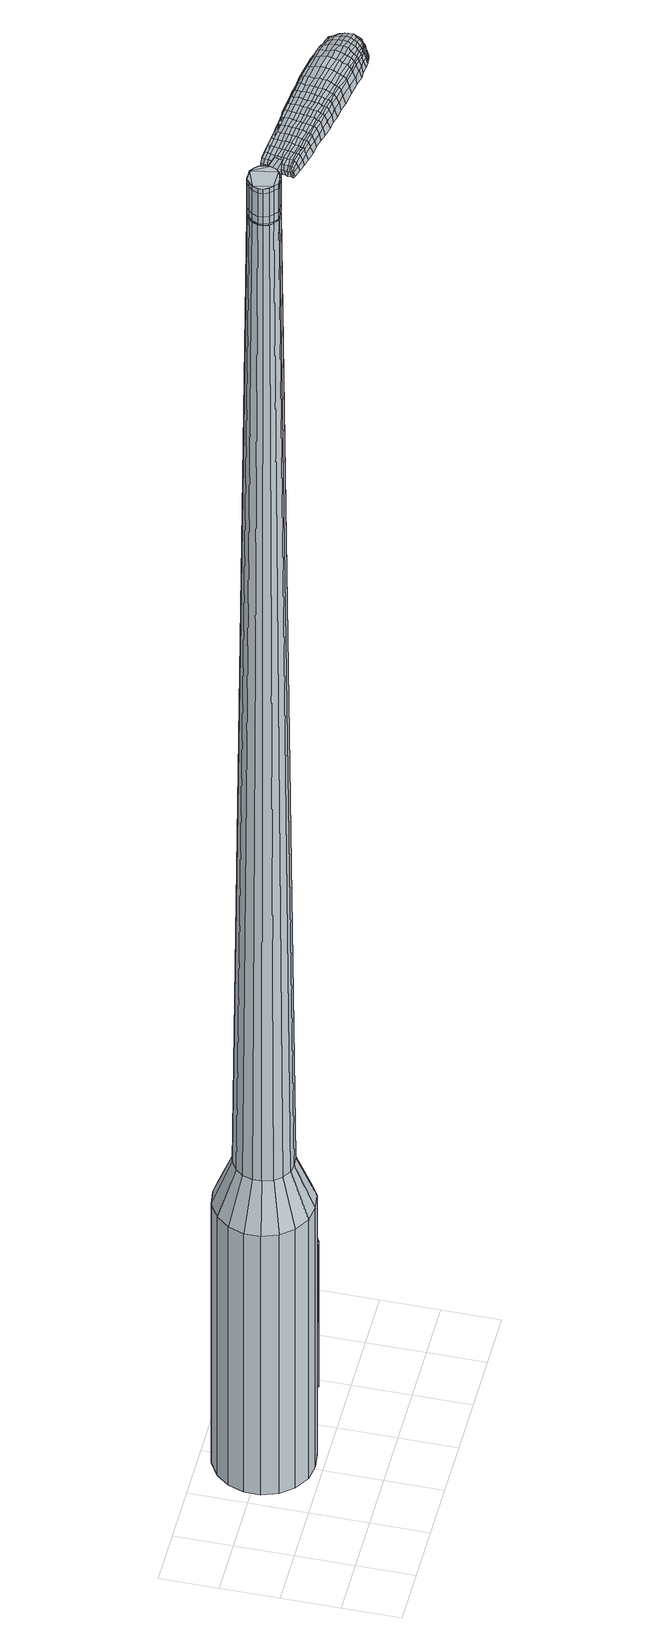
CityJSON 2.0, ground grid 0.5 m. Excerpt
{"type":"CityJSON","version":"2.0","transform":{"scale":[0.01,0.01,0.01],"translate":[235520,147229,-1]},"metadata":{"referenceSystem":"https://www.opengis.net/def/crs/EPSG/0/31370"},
"CityObjects":{
"object1":{"type":"GenericCityObject","attributes":{"cluster":376,"mean_distance_to_centroid":0.276,"new_centroid_x":235521.02,"new_centroid_y":147229.98,"mean_distance_to_camera":6.52,"H1":12.62,"H2":18.95,"Z_final":113.49,"cluster2":-1,"proj_x":235520.21,"proj_y":147234.54,"id_line":52555,"bearing_l":79.99,"distance":4.63,"orientation":"right","G_obj":349.99},"geometry":[{"type":"MultiSurface","lod":"2","boundaries":[[[0,1,2,3]],[[1,4,5,2]],[[4,6,7,5]],[[6,8,9,7]],[[8,10,11,9]],[[10,12,13,11]],[[12,14,15,13]],[[14,16,17,15]],[[16,18,19,17]],[[18,20,21,19]],[[20,22,23,21]],[[22,24,25,23]],[[24,26,27,25]],[[26,28,29,27]],[[28,30,31,29]],[[30,32,33,31]],[[32,34,35,33]],[[34,0,3,35]],[[36,37,38,39]],[[38,40,41,42]],[[41,43,42]],[[42,44,45,46]],[[45,47,46]],[[46,48,49,50]],[[49,51,50]],[[42,46,50,38]],[[50,52,39,38]],[[53,36,39]],[[2,5,7,35]],[[7,9,11,15]],[[11,13,15]],[[15,17,19,23]],[[19,21,23]],[[23,25,27,31]],[[27,29,31]],[[15,23,31,7]],[[31,33,35,7]],[[3,2,35]],[[1,0,54,55]],[[0,34,56,54]],[[34,32,57,56]],[[32,30,58,57]],[[30,28,59,58]],[[28,26,60,59]],[[26,24,61,60]],[[24,22,62,61]],[[22,20,63,62]],[[20,18,64,63]],[[18,16,65,64]],[[16,14,66,65]],[[14,12,67,66]],[[12,10,68,67]],[[10,8,69,68]],[[8,6,70,69]],[[6,4,71,70]],[[4,1,55,71]],[[55,54,72,73]],[[54,56,74,72]],[[56,57,75,74]],[[57,58,76,75]],[[58,59,77,76]],[[59,60,78,77]],[[60,61,79,78]],[[61,62,80,79]],[[62,63,81,80]],[[63,64,82,81]],[[64,65,83,82]],[[65,66,84,83]],[[66,67,85,84]],[[67,68,86,85]],[[68,69,87,86]],[[69,70,88,87]],[[70,71,89,88]],[[71,55,73,89]],[[90,91,92,93]],[[94,95,91,90]],[[96,97,95,94]],[[76,98,97,96]],[[99,100,98,76]],[[78,101,100,99]],[[102,103,101,78]],[[80,104,103,102]],[[105,106,104,80]],[[107,108,106,105]],[[109,110,108,107]],[[111,112,110,109]],[[85,113,112,111]],[[114,115,113,85]],[[87,116,115,114]],[[117,118,116,87]],[[89,119,118,117]],[[93,92,119,89]],[[120,121,122,123]],[[124,120,123,125]],[[126,124,125,127]],[[128,126,127,129]],[[130,128,129,131]],[[132,130,131,133]],[[134,132,133,135]],[[136,134,135,137]],[[138,136,137,139]],[[140,138,139,141]],[[142,140,141,143]],[[144,142,143,145]],[[146,144,145,147]],[[148,146,147,149]],[[150,148,149,151]],[[152,150,151,153]],[[73,72,90,93]],[[72,74,94,90]],[[74,75,96,94]],[[75,76,96]],[[77,99,76]],[[77,78,99]],[[79,102,78]],[[79,80,102]],[[81,105,80]],[[81,82,107,105]],[[82,83,109,107]],[[83,84,111,109]],[[84,85,111]],[[86,114,85]],[[86,87,114]],[[88,117,87]],[[88,89,117]],[[73,93,89]],[[154,155,92,91]],[[155,119,92]],[[156,118,119]],[[156,116,118]],[[157,115,116]],[[157,113,115]],[[158,112,113]],[[158,159,110,112]],[[159,160,108,110]],[[160,161,106,108]],[[161,104,106]],[[162,103,104]],[[162,101,103]],[[163,100,101]],[[163,98,100]],[[164,97,98]],[[164,165,95,97]],[[165,154,91,95]],[[39,52,152,166]],[[155,154,167,153]],[[53,39,166,121]],[[154,165,122,167]],[[36,53,121,120]],[[165,164,123,122]],[[37,36,120,124]],[[164,98,125,123]],[[38,37,124,126]],[[98,163,127,125]],[[40,38,126,128]],[[163,101,129,127]],[[41,40,128,130]],[[101,162,131,129]],[[43,41,130,132]],[[162,104,133,131]],[[42,43,132,134]],[[104,161,135,133]],[[44,42,134,136]],[[161,160,137,135]],[[45,44,136,138]],[[160,159,139,137]],[[47,45,138,140]],[[159,158,141,139]],[[46,47,140,142]],[[158,113,143,141]],[[48,46,142,144]],[[113,157,145,143]],[[49,48,144,146]],[[157,116,147,145]],[[51,49,146,148]],[[116,156,149,147]],[[50,51,148,150]],[[156,119,151,149]],[[52,50,150,152]],[[119,155,153,151]],[[152,153,168,169]],[[153,167,170,168]],[[167,122,171,170]],[[122,121,172,171]],[[121,166,173,172]],[[166,152,169,173]],[[174,175,176,177]],[[178,174,177,179]],[[174,178,180,181]],[[175,174,181,182]],[[183,184,185,186]],[[187,183,186,188]],[[183,187,189,190]],[[184,183,190,191]],[[192,193,194,195]],[[196,192,195,197]],[[192,196,198,199]],[[193,192,199,200]],[[201,202,203,204]],[[205,201,204,206]],[[201,205,207,208]],[[202,201,208,209]],[[210,211,212,213]],[[214,210,213,215]],[[210,214,216,217]],[[211,210,217,218]],[[219,220,221,222]],[[223,219,222,224]],[[219,223,225,226]],[[220,219,226,227]],[[228,229,230,231]],[[220,228,231,221]],[[228,220,227,232]],[[229,228,232,233]],[[234,235,236,237]],[[229,234,237,230]],[[234,229,233,238]],[[235,234,238,239]],[[240,178,179,241]],[[235,240,241,236]],[[240,235,239,242]],[[178,240,242,180]],[[243,244,245,246]],[[247,243,246,248]],[[243,247,249,250]],[[244,243,250,251]],[[252,253,254,255]],[[244,252,255,245]],[[252,244,251,256]],[[253,252,256,257]],[[258,259,260,261]],[[253,258,261,254]],[[258,253,257,262]],[[259,258,262,263]],[[264,265,266,267]],[[259,264,267,260]],[[264,259,263,268]],[[265,264,268,269]],[[270,175,182,271]],[[265,270,271,266]],[[270,265,269,272]],[[175,270,272,176]],[[273,274,275,276]],[[277,273,276,278]],[[273,277,279,280]],[[274,273,280,281]],[[282,283,284,285]],[[274,282,285,275]],[[282,274,281,286]],[[283,282,286,287]],[[288,289,290,291]],[[283,288,291,284]],[[288,283,287,292]],[[289,288,292,293]],[[294,187,188,295]],[[289,294,295,290]],[[294,289,293,296]],[[187,294,296,189]],[[297,298,299,300]],[[301,297,300,302]],[[297,301,303,304]],[[298,297,304,305]],[[306,307,308,309]],[[298,306,309,299]],[[306,298,305,310]],[[307,306,310,311]],[[312,313,314,315]],[[307,312,315,308]],[[312,307,311,316]],[[313,312,316,317]],[[318,319,320,321]],[[313,318,321,314]],[[318,313,317,322]],[[319,318,322,323]],[[324,184,191,325]],[[319,324,325,320]],[[324,319,323,326]],[[184,324,326,185]],[[327,213,212,328]],[[329,327,328,330]],[[327,329,331,332]],[[213,327,332,215]],[[333,329,330,334]],[[335,333,334,336]],[[333,335,337,338]],[[329,333,338,331]],[[339,335,336,340]],[[341,339,340,342]],[[339,341,343,344]],[[335,339,344,337]],[[345,341,342,346]],[[347,345,346,348]],[[345,347,349,350]],[[341,345,350,343]],[[351,347,348,352]],[[202,351,352,203]],[[351,202,209,353]],[[347,351,353,349]],[[354,355,200,199]],[[356,354,199,198]],[[354,356,357,358]],[[355,354,358,359]],[[360,361,359,358]],[[362,360,358,357]],[[360,362,363,364]],[[361,360,364,365]],[[366,367,365,364]],[[368,366,364,363]],[[366,368,369,370]],[[367,366,370,371]],[[372,373,371,370]],[[374,372,370,369]],[[372,374,207,205]],[[373,372,205,206]],[[375,376,377,378]],[[277,375,378,279]],[[375,277,278,379]],[[376,375,379,380]],[[381,196,197,382]],[[376,381,382,377]],[[381,376,380,383]],[[196,381,383,198]],[[384,385,386,387]],[[223,384,387,225]],[[384,223,224,388]],[[385,384,388,389]],[[390,391,392,393]],[[385,390,393,386]],[[390,385,389,394]],[[391,390,394,395]],[[396,193,200,397]],[[391,396,397,392]],[[396,391,395,398]],[[193,396,398,194]],[[399,400,401,402]],[[181,399,402,182]],[[399,181,180,403]],[[400,399,403,404]],[[405,406,407,408]],[[400,405,408,401]],[[405,400,404,409]],[[406,405,409,410]],[[411,204,203,412]],[[406,411,412,407]],[[411,406,410,413]],[[204,411,413,206]],[[414,415,416,417]],[[186,414,417,188]],[[414,186,185,418]],[[415,414,418,419]],[[420,208,207,421]],[[415,420,421,416]],[[420,415,419,422]],[[208,420,422,209]],[[423,424,425,426]],[[301,423,426,303]],[[423,301,302,427]],[[424,423,427,428]],[[429,214,215,430]],[[424,429,430,425]],[[429,424,428,431]],[[214,429,431,216]],[[432,433,434,435]],[[247,432,435,249]],[[432,247,248,436]],[[433,432,436,437]],[[438,439,440,441]],[[433,438,441,434]],[[438,433,437,442]],[[439,438,442,443]],[[444,211,218,445]],[[439,444,445,440]],[[444,439,443,446]],[[211,444,446,212]],[[447,448,437,436]],[[246,447,436,248]],[[447,246,245,449]],[[448,447,449,450]],[[451,452,443,442]],[[448,451,442,437]],[[451,448,450,453]],[[452,451,453,454]],[[455,328,212,446]],[[452,455,446,443]],[[455,452,454,456]],[[328,455,456,330]],[[457,458,459,460]],[[304,457,460,305]],[[457,304,303,426]],[[458,457,426,425]],[[461,332,331,462]],[[458,461,462,459]],[[461,458,425,430]],[[332,461,430,215]],[[463,464,450,449]],[[255,463,449,245]],[[463,255,254,465]],[[464,463,465,466]],[[467,468,454,453]],[[464,467,453,450]],[[467,464,466,469]],[[468,467,469,470]],[[471,334,330,456]],[[468,471,456,454]],[[471,468,470,472]],[[334,471,472,336]],[[473,474,475,476]],[[310,473,476,311]],[[473,310,305,460]],[[474,473,460,459]],[[477,338,337,478]],[[474,477,478,475]],[[477,474,459,462]],[[338,477,462,331]],[[479,480,466,465]],[[261,479,465,254]],[[479,261,260,481]],[[480,479,481,482]],[[483,484,470,469]],[[480,483,469,466]],[[483,480,482,485]],[[484,483,485,486]],[[487,340,336,472]],[[484,487,472,470]],[[487,484,486,488]],[[340,487,488,342]],[[489,490,491,492]],[[316,489,492,317]],[[489,316,311,476]],[[490,489,476,475]],[[493,344,343,494]],[[490,493,494,491]],[[493,490,475,478]],[[344,493,478,337]],[[495,496,482,481]],[[267,495,481,260]],[[495,267,266,497]],[[496,495,497,498]],[[499,500,486,485]],[[496,499,485,482]],[[499,496,498,501]],[[500,499,501,502]],[[503,346,342,488]],[[500,503,488,486]],[[503,500,502,504]],[[346,503,504,348]],[[505,506,507,508]],[[322,505,508,323]],[[505,322,317,492]],[[506,505,492,491]],[[509,350,349,510]],[[506,509,510,507]],[[509,506,491,494]],[[350,509,494,343]],[[511,512,498,497]],[[271,511,497,266]],[[511,271,182,402]],[[512,511,402,401]],[[513,514,502,501]],[[512,513,501,498]],[[513,512,401,408]],[[514,513,408,407]],[[515,352,348,504]],[[514,515,504,502]],[[515,514,407,412]],[[352,515,412,203]],[[516,517,419,418]],[[326,516,418,185]],[[516,326,323,508]],[[517,516,508,507]],[[518,353,209,422]],[[517,518,422,419]],[[518,517,507,510]],[[353,518,510,349]],[[519,520,380,379]],[[276,519,379,278]],[[519,276,275,521]],[[520,519,521,522]],[[523,356,198,383]],[[520,523,383,380]],[[523,520,522,524]],[[356,523,524,357]],[[525,526,527,528]],[[226,525,528,227]],[[525,226,225,387]],[[526,525,387,386]],[[529,530,531,532]],[[526,529,532,527]],[[529,526,386,393]],[[530,529,393,392]],[[533,355,359,534]],[[530,533,534,531]],[[533,530,392,397]],[[355,533,397,200]],[[535,536,522,521]],[[285,535,521,275]],[[535,285,284,537]],[[536,535,537,538]],[[539,362,357,524]],[[536,539,524,522]],[[539,536,538,540]],[[362,539,540,363]],[[541,542,543,544]],[[232,541,544,233]],[[541,232,227,528]],[[542,541,528,527]],[[545,546,547,548]],[[542,545,548,543]],[[545,542,527,532]],[[546,545,532,531]],[[549,361,365,550]],[[546,549,550,547]],[[549,546,531,534]],[[361,549,534,359]],[[551,552,538,537]],[[291,551,537,284]],[[551,291,290,553]],[[552,551,553,554]],[[555,368,363,540]],[[552,555,540,538]],[[555,552,554,556]],[[368,555,556,369]],[[557,558,559,560]],[[238,557,560,239]],[[557,238,233,544]],[[558,557,544,543]],[[561,562,563,564]],[[558,561,564,559]],[[561,558,543,548]],[[562,561,548,547]],[[565,367,371,566]],[[562,565,566,563]],[[565,562,547,550]],[[367,565,550,365]],[[567,568,554,553]],[[295,567,553,290]],[[567,295,188,417]],[[568,567,417,416]],[[569,374,369,556]],[[568,569,556,554]],[[569,568,416,421]],[[374,569,421,207]],[[570,571,404,403]],[[242,570,403,180]],[[570,242,239,560]],[[571,570,560,559]],[[572,573,410,409]],[[571,572,409,404]],[[572,571,559,564]],[[573,572,564,563]],[[574,373,206,413]],[[573,574,413,410]],[[574,573,563,566]],[[373,574,566,371]],[[575,576,577,578]],[[578,577,579,580]],[[581,579,577,582]],[[582,577,576,583]],[[584,585,586,587]],[[587,586,588,589]],[[590,588,586,591]],[[591,586,585,592]],[[593,594,595,596]],[[596,595,597,598]],[[599,597,595,600]],[[600,595,594,601]],[[602,603,604,605]],[[605,604,606,607]],[[608,606,604,609]],[[609,604,603,610]],[[611,612,613,614]],[[614,613,615,616]],[[617,615,613,618]],[[618,613,612,619]],[[620,621,622,623]],[[623,622,624,625]],[[626,624,622,627]],[[627,622,621,628]],[[629,630,631,632]],[[632,631,621,620]],[[628,621,631,633]],[[633,631,630,634]],[[635,636,637,638]],[[638,637,630,629]],[[634,630,637,639]],[[639,637,636,640]],[[580,579,641,642]],[[642,641,636,635]],[[640,636,641,643]],[[643,641,579,581]],[[644,645,646,647]],[[647,646,648,649]],[[650,648,646,651]],[[651,646,645,652]],[[653,654,655,656]],[[656,655,645,644]],[[652,645,655,657]],[[657,655,654,658]],[[659,660,661,662]],[[662,661,654,653]],[[658,654,661,663]],[[663,661,660,664]],[[665,666,667,668]],[[668,667,660,659]],[[664,660,667,669]],[[669,667,666,670]],[[583,576,671,672]],[[672,671,666,665]],[[670,666,671,673]],[[673,671,576,575]],[[674,675,676,677]],[[677,676,678,679]],[[680,678,676,681]],[[681,676,675,682]],[[683,684,685,686]],[[686,685,675,674]],[[682,675,685,687]],[[687,685,684,688]],[[689,690,691,692]],[[692,691,684,683]],[[688,684,691,693]],[[693,691,690,694]],[[589,588,695,696]],[[696,695,690,689]],[[694,690,695,697]],[[697,695,588,590]],[[698,699,700,701]],[[701,700,702,703]],[[704,702,700,705]],[[705,700,699,706]],[[707,708,709,710]],[[710,709,699,698]],[[706,699,709,711]],[[711,709,708,712]],[[713,714,715,716]],[[716,715,708,707]],[[712,708,715,717]],[[717,715,714,718]],[[719,720,721,722]],[[722,721,714,713]],[[718,714,721,723]],[[723,721,720,724]],[[592,585,725,726]],[[726,725,720,719]],[[724,720,725,727]],[[727,725,585,584]],[[611,614,728,729]],[[729,728,730,731]],[[732,730,728,172]],[[172,728,614,616]],[[731,730,733,734]],[[734,733,735,736]],[[737,735,733,738]],[[738,733,730,732]],[[736,735,739,740]],[[740,739,741,742]],[[743,741,739,744]],[[744,739,735,737]],[[742,741,745,746]],[[746,745,747,748]],[[749,747,745,750]],[[750,745,741,743]],[[748,747,751,752]],[[752,751,603,602]],[[610,603,751,753]],[[753,751,747,749]],[[601,754,755,600]],[[600,755,756,599]],[[757,756,755,758]],[[758,755,754,759]],[[759,760,761,758]],[[758,761,762,757]],[[763,762,761,764]],[[764,761,760,765]],[[765,766,767,764]],[[764,767,768,763]],[[769,768,767,770]],[[770,767,766,771]],[[771,772,773,770]],[[770,773,774,769]],[[608,774,773,606]],[[606,773,772,607]],[[775,776,777,778]],[[778,777,678,680]],[[679,678,777,779]],[[779,777,776,780]],[[598,597,781,782]],[[782,781,776,775]],[[780,776,781,783]],[[783,781,597,599]],[[784,785,786,787]],[[787,786,624,626]],[[625,624,786,788]],[[788,786,785,789]],[[790,791,792,793]],[[793,792,785,784]],[[789,785,792,794]],[[794,792,791,795]],[[601,594,796,797]],[[797,796,791,790]],[[795,791,796,798]],[[798,796,594,593]],[[799,800,801,802]],[[802,801,582,583]],[[581,582,801,803]],[[803,801,800,804]],[[805,806,807,808]],[[808,807,800,799]],[[804,800,807,809]],[[809,807,806,810]],[[602,605,811,812]],[[812,811,806,805]],[[810,806,811,813]],[[813,811,605,607]],[[814,815,816,817]],[[817,816,587,589]],[[584,587,816,818]],[[818,816,815,819]],[[608,609,820,821]],[[821,820,815,814]],[[819,815,820,822]],[[822,820,609,610]],[[823,824,825,826]],[[826,825,702,704]],[[703,702,825,827]],[[827,825,824,828]],[[616,615,829,830]],[[830,829,824,823]],[[828,824,829,831]],[[831,829,615,617]],[[832,833,834,835]],[[835,834,648,650]],[[649,648,834,836]],[[836,834,833,837]],[[838,839,840,841]],[[841,840,833,832]],[[837,833,840,842]],[[842,840,839,843]],[[619,612,844,845]],[[845,844,839,838]],[[843,839,844,846]],[[846,844,612,611]],[[837,847,848,836]],[[836,848,647,649]],[[644,647,848,849]],[[849,848,847,850]],[[843,851,852,842]],[[842,852,847,837]],[[850,847,852,853]],[[853,852,851,854]],[[611,729,855,846]],[[846,855,851,843]],[[854,851,855,856]],[[856,855,729,731]],[[857,858,859,860]],[[860,859,705,706]],[[704,705,859,826]],[[826,859,858,823]],[[732,172,861,862]],[[862,861,858,857]],[[823,858,861,830]],[[830,861,172,616]],[[850,863,864,849]],[[849,864,656,644]],[[653,656,864,865]],[[865,864,863,866]],[[854,867,868,853]],[[853,868,863,850]],[[866,863,868,869]],[[869,868,867,870]],[[731,734,871,856]],[[856,871,867,854]],[[870,867,871,872]],[[872,871,734,736]],[[873,874,875,876]],[[876,875,711,712]],[[706,711,875,860]],[[860,875,874,857]],[[737,738,877,878]],[[878,877,874,873]],[[857,874,877,862]],[[862,877,738,732]],[[866,879,880,865]],[[865,880,662,653]],[[659,662,880,881]],[[881,880,879,882]],[[870,883,884,869]],[[869,884,879,866]],[[882,879,884,885]],[[885,884,883,886]],[[736,740,887,872]],[[872,887,883,870]],[[886,883,887,888]],[[888,887,740,742]],[[889,890,891,892]],[[892,891,717,718]],[[712,717,891,876]],[[876,891,890,873]],[[743,744,893,894]],[[894,893,890,889]],[[873,890,893,878]],[[878,893,744,737]],[[882,895,896,881]],[[881,896,668,659]],[[665,668,896,897]],[[897,896,895,898]],[[886,899,900,885]],[[885,900,895,882]],[[898,895,900,901]],[[901,900,899,902]],[[742,746,903,888]],[[888,903,899,886]],[[902,899,903,904]],[[904,903,746,748]],[[905,906,907,908]],[[908,907,723,724]],[[718,723,907,892]],[[892,907,906,889]],[[749,750,909,910]],[[910,909,906,905]],[[889,906,909,894]],[[894,909,750,743]],[[898,911,912,897]],[[897,912,672,665]],[[583,672,912,802]],[[802,912,911,799]],[[902,913,914,901]],[[901,914,911,898]],[[799,911,914,808]],[[808,914,913,805]],[[748,752,915,904]],[[904,915,913,902]],[[805,913,915,812]],[[812,915,752,602]],[[819,916,917,818]],[[818,917,727,584]],[[724,727,917,908]],[[908,917,916,905]],[[610,753,918,822]],[[822,918,916,819]],[[905,916,918,910]],[[910,918,753,749]],[[780,919,920,779]],[[779,920,677,679]],[[674,677,920,921]],[[921,920,919,922]],[[599,756,923,783]],[[783,923,919,780]],[[922,919,923,924]],[[924,923,756,757]],[[925,926,927,928]],[[928,927,627,628]],[[626,627,927,787]],[[787,927,926,784]],[[929,930,931,932]],[[932,931,926,925]],[[784,926,931,793]],[[793,931,930,790]],[[759,754,933,934]],[[934,933,930,929]],[[790,930,933,797]],[[797,933,754,601]],[[922,935,936,921]],[[921,936,686,674]],[[683,686,936,937]],[[937,936,935,938]],[[757,762,939,924]],[[924,939,935,922]],[[938,935,939,940]],[[940,939,762,763]],[[941,942,943,944]],[[944,943,633,634]],[[628,633,943,928]],[[928,943,942,925]],[[945,946,947,948]],[[948,947,942,941]],[[925,942,947,932]],[[932,947,946,929]],[[765,760,949,950]],[[950,949,946,945]],[[929,946,949,934]],[[934,949,760,759]],[[938,951,952,937]],[[937,952,692,683]],[[689,692,952,953]],[[953,952,951,954]],[[763,768,955,940]],[[940,955,951,938]],[[954,951,955,956]],[[956,955,768,769]],[[957,958,959,960]],[[960,959,639,640]],[[634,639,959,944]],[[944,959,958,941]],[[961,962,963,964]],[[964,963,958,957]],[[941,958,963,948]],[[948,963,962,945]],[[771,766,965,966]],[[966,965,962,961]],[[945,962,965,950]],[[950,965,766,765]],[[954,967,968,953]],[[953,968,696,689]],[[589,696,968,817]],[[817,968,967,814]],[[769,774,969,956]],[[956,969,967,954]],[[814,967,969,821]],[[821,969,774,608]],[[804,970,971,803]],[[803,971,643,581]],[[640,643,971,960]],[[960,971,970,957]],[[810,972,973,809]],[[809,973,970,804]],[[957,970,973,964]],[[964,973,972,961]],[[607,772,974,813]],[[813,974,972,810]],[[961,972,974,966]],[[966,974,772,771]],[[575,578,177,176]],[[578,580,179,177]],[[590,591,190,189]],[[591,592,191,190]],[[593,596,195,194]],[[596,598,197,195]],[[617,618,217,216]],[[618,619,218,217]],[[620,623,222,221]],[[623,625,224,222]],[[629,632,231,230]],[[632,620,221,231]],[[635,638,237,236]],[[638,629,230,237]],[[580,642,241,179]],[[642,635,236,241]],[[650,651,250,249]],[[651,652,251,250]],[[652,657,256,251]],[[657,658,257,256]],[[658,663,262,257]],[[663,664,263,262]],[[664,669,268,263]],[[669,670,269,268]],[[670,673,272,269]],[[673,575,176,272]],[[680,681,280,279]],[[681,682,281,280]],[[682,687,286,281]],[[687,688,287,286]],[[688,693,292,287]],[[693,694,293,292]],[[694,697,296,293]],[[697,590,189,296]],[[698,701,300,299]],[[701,703,302,300]],[[707,710,309,308]],[[710,698,299,309]],[[713,716,315,314]],[[716,707,308,315]],[[719,722,321,320]],[[722,713,314,321]],[[592,726,325,191]],[[726,719,320,325]],[[775,778,378,377]],[[778,680,279,378]],[[598,782,382,197]],[[782,775,377,382]],[[625,788,388,224]],[[788,789,389,388]],[[789,794,394,389]],[[794,795,395,394]],[[795,798,398,395]],[[798,593,194,398]],[[703,827,427,302]],[[827,828,428,427]],[[828,831,431,428]],[[831,617,216,431]],[[832,835,435,434]],[[835,650,249,435]],[[838,841,441,440]],[[841,832,434,441]],[[619,845,445,218]],[[845,838,440,445]],[[975,976,977,978]],[[979,980,978,977]],[[981,982,983,984]],[[985,986,987,988]],[[976,989,990,977]],[[991,979,977,990]],[[992,981,984,993]],[[994,995,986,985]],[[989,996,997,990]],[[997,998,991,990]],[[999,992,993,1000]],[[1001,995,994,1002]],[[996,1003,1004,997]],[[1004,1005,998,997]],[[1006,999,1000,1007]],[[1008,1001,1002,1009]],[[1010,1011,1012,1013]],[[1014,1015,1011,1010]],[[1014,1016,1017,1015]],[[1016,1018,1019,1017]],[[1020,1021,1022,1023]],[[1024,1025,1021,1020]],[[1026,1027,1025,1024]],[[1028,1029,1027,1026]],[[1023,1012,1011,1020]],[[1020,1011,1015,1024]],[[1015,1017,1026,1024]],[[1017,1019,1028,1026]],[[984,983,980,979]],[[993,984,979,991]],[[998,1000,993,991]],[[1005,1007,1000,998]],[[985,988,982,981]],[[994,985,981,992]],[[1002,994,992,999]],[[1009,1002,999,1006]],[[986,1010,1013,987]],[[995,1014,1010,986]],[[1016,1014,995,1001]],[[1018,1016,1001,1008]],[[1030,1031,1032,1033]],[[1032,1034,1035,1036]],[[1032,1036,1037,1038]],[[1032,1038,1033]],[[1039,1030,1033,1040]],[[1041,1040,1033,1042]],[[1043,1042,1033]],[[1044,1032,1031,1045]],[[1046,1044,1045,1047]],[[1048,1046,1047,1049]],[[1050,1048,1049,1051]],[[1052,1050,1051,1053]],[[1053,1054,1055,1056]],[[1053,1056,1057,1058]],[[1053,1058,1059,1060]],[[1059,1061,1062,1063]],[[1059,1063,1064,1065]],[[1059,1065,1060]],[[1053,1060,1052]],[[1066,1067,1031,1030]],[[1068,1069,1034,1032]],[[1070,1071,1043,1033]],[[1067,1072,1045,1031]],[[1073,1068,1032,1044]],[[1072,1074,1047,1045]],[[1075,1073,1044,1046]],[[1074,1076,1049,1047]],[[1077,1075,1046,1048]],[[1076,1078,1051,1049]],[[1079,1077,1048,1050]],[[1078,1080,1053,1051]],[[1081,1079,1050,1052]],[[1080,1082,1054,1053]],[[1083,1084,1061,1059]],[[1085,1081,1052,1060]],[[1055,1054,1082,1086]],[[1056,1055,1086,1087]],[[1057,1056,1087,1088]],[[1058,1057,1088,1089]],[[1059,1058,1089,1083]],[[1090,1066,1030,1039]],[[1091,1090,1039,1040]],[[1092,1091,1040,1041]],[[1093,1092,1041,1042]],[[1071,1093,1042,1043]],[[1035,1034,1069,1094]],[[1062,1061,1084,1095]],[[1036,1035,1094,1096]],[[1037,1036,1096,1097]],[[1038,1037,1097,1098]],[[1033,1038,1098,1070]],[[1063,1062,1095,1099]],[[1064,1063,1099,1100]],[[1065,1064,1100,1101]],[[1060,1065,1101,1085]]]}]}
},
"vertices":[
[145,92,384],[140,78,384],[140,78,96],[145,92,96],[131,67,384],[131,67,96],[118,59,384],[118,59,96],[103,57,384],[103,57,96],[89,59,384],[89,59,96],[76,67,384],[76,67,96],[67,78,384],[67,78,96],[62,92,384],[62,92,96],[62,106,384],[62,106,96],[67,120,384],[67,120,96],[76,131,384],[76,131,96],[89,139,384],[89,139,96],[103,141,384],[103,141,96],[118,139,384],[118,139,96],[131,131,384],[131,131,96],[140,120,384],[140,120,96],[145,106,384],[145,106,96],[115,106,1524],[112,109,1524],[108,112,1524],[117,97,1524],[103,112,1524],[99,112,1524],[92,106,1524],[95,109,1524],[90,101,1524],[90,97,1524],[95,89,1524],[92,92,1524],[99,86,1524],[103,86,1524],[112,89,1524],[108,86,1524],[115,92,1524],[117,101,1524],[128,95,429],[125,86,429],[128,103,429],[125,112,429],[120,118,429],[112,123,429],[103,124,429],[95,123,429],[87,118,429],[82,112,429],[79,103,429],[79,95,429],[82,86,429],[87,80,429],[95,75,429],[103,74,429],[112,75,429],[120,80,429],[117,97,1483],[115,92,1483],[117,101,1483],[115,106,1483],[112,109,1483],[108,112,1483],[103,112,1483],[99,112,1483],[95,109,1483],[92,106,1483],[90,101,1483],[90,97,1483],[92,92,1483],[95,89,1483],[99,86,1483],[103,86,1483],[108,86,1483],[112,89,1483],[116,97,1483],[116,97,1485],[115,93,1485],[115,93,1483],[116,101,1483],[116,101,1485],[115,105,1483],[115,105,1485],[112,109,1485],[108,111,1483],[108,111,1485],[103,112,1485],[99,111,1483],[99,111,1485],[95,109,1485],[92,105,1483],[92,105,1485],[91,101,1483],[91,101,1485],[91,97,1483],[91,97,1485],[92,93,1483],[92,93,1485],[95,89,1485],[99,87,1483],[99,87,1485],[103,86,1485],[108,87,1483],[108,87,1485],[112,89,1485],[115,106,1519],[117,101,1519],[117,101,1493],[115,106,1493],[112,109,1519],[112,109,1493],[108,112,1519],[108,112,1493],[103,112,1519],[103,112,1493],[99,112,1519],[99,112,1493],[95,109,1519],[95,109,1493],[92,106,1519],[92,106,1493],[90,101,1519],[90,101,1493],[90,97,1519],[90,97,1493],[92,92,1519],[92,92,1493],[95,89,1519],[95,89,1493],[99,86,1519],[99,86,1493],[103,86,1519],[103,86,1493],[108,86,1519],[108,86,1493],[112,89,1519],[112,89,1493],[115,92,1519],[115,92,1493],[117,97,1485],[115,92,1485],[108,86,1485],[99,86,1485],[92,92,1485],[90,97,1485],[90,101,1485],[92,106,1485],[99,112,1485],[108,112,1485],[115,106,1485],[117,101,1485],[117,97,1519],[117,97,1493],[135,90,1513],[135,90,1518],[135,93,1513],[136,97,1513],[136,97,1518],[135,93,1518],[205,61,1519],[198,63,1518],[199,61,1509],[206,60,1510],[213,60,1519],[214,58,1510],[212,61,1526],[204,63,1525],[197,65,1525],[212,99,1519],[205,100,1518],[203,99,1525],[210,98,1525],[220,98,1519],[219,97,1526],[222,99,1510],[213,100,1510],[206,101,1509],[281,69,1519],[280,66,1519],[281,65,1513],[282,69,1513],[280,73,1519],[281,73,1513],[279,74,1524],[279,69,1524],[279,66,1524],[208,82,1530],[201,83,1529],[200,80,1529],[207,79,1530],[217,80,1531],[216,77,1531],[217,84,1530],[208,86,1530],[201,87,1529],[128,96,1512],[128,93,1512],[129,93,1517],[130,96,1517],[129,99,1512],[130,98,1517],[130,99,1506],[129,96,1506],[129,93,1506],[263,52,1519],[260,52,1519],[261,51,1512],[264,51,1512],[266,53,1518],[266,51,1512],[265,53,1522],[263,54,1523],[260,54,1524],[255,53,1519],[250,53,1519],[250,52,1512],[256,51,1512],[255,54,1524],[249,55,1525],[244,54,1519],[236,55,1519],[237,54,1511],[245,52,1511],[243,56,1526],[235,57,1526],[225,57,1519],[226,56,1510],[224,59,1526],[133,78,1513],[140,76,1513],[140,78,1518],[132,79,1517],[127,80,1512],[128,80,1516],[128,79,1506],[134,77,1507],[141,75,1507],[147,75,1514],[155,73,1515],[154,74,1520],[147,76,1519],[148,73,1507],[156,71,1507],[162,71,1515],[169,69,1516],[169,71,1522],[161,73,1521],[163,70,1508],[170,68,1508],[176,68,1517],[184,66,1517],[183,68,1524],[176,69,1523],[177,66,1508],[185,64,1509],[191,64,1518],[190,66,1524],[192,63,1509],[270,87,1519],[267,88,1519],[267,87,1524],[270,86,1523],[273,86,1518],[272,86,1522],[274,87,1512],[271,89,1512],[268,90,1512],[262,90,1519],[257,91,1519],[256,90,1525],[262,88,1524],[264,91,1512],[258,92,1512],[251,93,1519],[243,94,1519],[242,93,1526],[250,91,1526],[252,94,1511],[245,95,1511],[232,96,1519],[231,95,1526],[233,97,1510],[138,108,1513],[146,107,1513],[147,108,1507],[139,109,1507],[133,108,1512],[134,109,1506],[133,108,1516],[137,107,1517],[145,106,1518],[153,106,1514],[161,105,1515],[162,107,1507],[154,107,1507],[152,105,1519],[160,104,1520],[168,105,1515],[176,104,1516],[177,105,1508],[169,106,1508],[167,103,1521],[174,102,1522],[183,103,1517],[190,102,1517],[192,103,1509],[184,104,1508],[182,102,1523],[189,101,1524],[197,101,1518],[199,102,1509],[196,100,1524],[135,95,1519],[134,92,1519],[142,93,1520],[142,91,1520],[143,96,1520],[135,97,1519],[150,92,1522],[149,89,1522],[157,91,1523],[156,88,1523],[157,94,1523],[150,95,1521],[164,90,1524],[164,87,1524],[171,88,1525],[171,85,1525],[172,91,1525],[165,93,1524],[179,87,1526],[178,84,1526],[186,86,1527],[186,83,1527],[187,89,1527],[179,90,1526],[193,84,1528],[193,81,1528],[194,88,1528],[276,70,1527],[276,66,1527],[276,74,1526],[272,75,1527],[272,71,1528],[271,67,1528],[266,72,1529],[265,68,1529],[266,76,1528],[259,77,1530],[258,73,1530],[258,70,1530],[251,75,1531],[250,71,1531],[251,79,1530],[243,80,1531],[242,76,1531],[241,72,1531],[230,78,1531],[229,75,1531],[230,82,1531],[274,85,1518],[276,83,1519],[277,83,1513],[275,86,1513],[273,85,1523],[275,82,1523],[279,78,1519],[280,79,1513],[277,78,1524],[268,53,1518],[270,54,1518],[269,55,1523],[267,54,1523],[269,52,1513],[271,53,1513],[274,56,1519],[276,59,1519],[275,59,1524],[272,57,1523],[274,56,1513],[277,59,1513],[279,62,1519],[277,62,1524],[280,62,1513],[204,65,1528],[205,66,1528],[198,68,1528],[197,66,1527],[213,63,1528],[213,65,1529],[205,69,1529],[206,72,1530],[199,74,1529],[198,71,1528],[214,67,1529],[215,70,1530],[207,75,1530],[199,77,1529],[216,74,1531],[210,96,1528],[210,94,1529],[218,93,1529],[219,95,1528],[203,97,1527],[202,95,1528],[209,90,1529],[218,89,1530],[202,91,1528],[131,108,1512],[130,106,1512],[131,105,1517],[132,107,1517],[132,108,1506],[131,106,1506],[130,102,1512],[131,102,1517],[130,103,1506],[126,81,1512],[126,83,1512],[127,82,1506],[126,80,1506],[127,82,1517],[127,83,1517],[126,85,1512],[127,88,1512],[128,87,1506],[127,85,1506],[128,85,1517],[128,88,1517],[127,91,1512],[128,90,1506],[129,91,1517],[132,81,1519],[133,82,1519],[140,79,1520],[140,81,1520],[133,85,1519],[133,87,1519],[140,83,1520],[141,86,1520],[134,90,1519],[141,88,1520],[137,106,1519],[137,104,1519],[144,103,1520],[144,105,1520],[136,101,1519],[143,100,1520],[147,77,1521],[147,79,1521],[154,76,1522],[154,78,1522],[148,81,1521],[148,84,1521],[155,80,1522],[155,83,1523],[149,87,1522],[156,85,1523],[152,104,1521],[151,102,1521],[159,101,1522],[159,103,1522],[151,99,1521],[158,98,1522],[161,74,1523],[162,76,1523],[169,73,1524],[169,74,1524],[162,78,1523],[163,81,1524],[169,77,1525],[170,80,1525],[163,84,1524],[170,83,1525],[167,102,1523],[166,100,1523],[173,99,1524],[174,101,1524],[165,96,1524],[173,95,1525],[176,71,1525],[176,73,1525],[183,69,1526],[183,71,1526],[177,75,1526],[177,78,1526],[184,74,1527],[184,77,1527],[178,81,1526],[185,80,1527],[181,100,1525],[181,98,1525],[188,97,1526],[188,99,1526],[180,94,1526],[187,93,1527],[190,68,1527],[190,70,1527],[191,72,1527],[192,75,1528],[192,78,1528],[196,98,1527],[195,96,1527],[195,92,1528],[271,85,1525],[272,83,1525],[267,86,1526],[269,84,1526],[274,79,1526],[270,80,1527],[265,55,1525],[267,56,1525],[263,56,1526],[261,55,1525],[270,57,1525],[272,60,1526],[268,61,1527],[266,58,1526],[274,63,1526],[270,64,1527],[262,87,1526],[263,85,1527],[256,89,1527],[257,86,1528],[265,81,1528],[258,82,1529],[256,55,1526],[258,57,1527],[251,57,1528],[250,56,1527],[260,59,1527],[262,61,1528],[255,63,1529],[253,60,1528],[264,65,1528],[257,66,1530],[250,90,1528],[251,88,1529],[242,91,1528],[242,89,1529],[251,83,1529],[243,85,1530],[244,57,1528],[245,58,1528],[237,60,1529],[236,58,1528],[247,61,1529],[248,64,1530],[239,66,1530],[238,62,1530],[249,67,1530],[241,69,1531],[230,93,1529],[230,91,1529],[230,87,1530],[224,60,1528],[225,62,1529],[226,65,1530],[227,68,1530],[228,71,1531],[199,63,1509],[198,65,1518],[205,63,1518],[206,61,1509],[214,61,1519],[215,60,1510],[213,63,1525],[204,65,1525],[198,66,1525],[203,97,1525],[204,98,1518],[211,97,1518],[210,96,1525],[220,96,1519],[219,95,1525],[221,97,1510],[213,99,1509],[206,99,1509],[279,66,1513],[278,66,1519],[279,69,1519],[279,69,1513],[278,73,1519],[279,73,1513],[277,73,1524],[277,70,1524],[277,66,1524],[200,80,1528],[201,83,1528],[208,82,1529],[208,79,1529],[217,80,1529],[216,77,1529],[218,84,1529],[209,85,1529],[202,86,1528],[131,93,1516],[130,93,1512],[131,95,1512],[131,95,1516],[131,98,1512],[132,98,1516],[132,98,1506],[131,95,1506],[131,93,1506],[261,53,1512],[260,54,1519],[263,54,1518],[264,53,1512],[265,54,1518],[266,53,1512],[265,55,1522],[263,56,1523],[260,56,1523],[251,54,1512],[250,55,1519],[255,55,1519],[256,53,1512],[255,56,1524],[249,57,1525],[237,56,1511],[236,57,1519],[244,56,1519],[245,54,1511],[243,58,1525],[236,59,1526],[225,59,1519],[226,58,1510],[224,61,1526],[140,80,1518],[141,78,1513],[133,80,1513],[133,81,1517],[129,82,1512],[129,82,1515],[129,80,1506],[134,79,1506],[141,77,1507],[155,76,1520],[155,75,1514],[148,77,1514],[148,78,1519],[149,75,1507],[156,73,1507],[169,73,1522],[170,71,1516],[163,73,1515],[162,75,1521],[163,72,1508],[171,70,1508],[184,70,1523],[184,68,1517],[177,70,1516],[176,71,1522],[178,68,1508],[185,66,1508],[191,66,1517],[191,68,1524],[192,65,1509],[266,85,1523],[266,87,1519],[269,86,1518],[269,84,1523],[271,85,1518],[271,84,1522],[272,86,1512],[271,87,1512],[268,88,1512],[255,88,1525],[256,89,1519],[262,88,1519],[261,87,1524],[263,89,1512],[258,90,1512],[242,91,1526],[243,92,1519],[251,91,1519],[250,89,1525],[252,92,1511],[244,93,1511],[231,94,1519],[230,93,1526],[233,95,1510],[147,106,1507],[146,105,1513],[138,106,1513],[139,107,1506],[133,106,1512],[134,107,1506],[134,106,1515],[138,105,1517],[145,104,1518],[162,105,1507],[161,103,1514],[153,104,1514],[154,105,1507],[152,103,1519],[160,102,1520],[177,103,1508],[175,102,1516],[168,103,1515],[169,104,1508],[167,101,1521],[174,101,1522],[191,101,1508],[190,100,1517],[183,101,1516],[184,102,1508],[182,100,1522],[189,99,1523],[197,99,1517],[199,100,1509],[196,98,1524],[136,94,1518],[135,92,1518],[143,93,1519],[142,91,1519],[143,96,1519],[150,92,1520],[150,89,1520],[157,91,1521],[157,88,1521],[158,94,1521],[151,95,1520],[165,89,1523],[164,87,1523],[172,88,1524],[172,85,1524],[173,91,1524],[165,92,1523],[179,87,1525],[179,84,1525],[187,86,1526],[186,83,1526],[187,89,1526],[180,90,1525],[194,84,1527],[193,81,1527],[194,88,1527],[274,67,1526],[275,70,1526],[275,74,1525],[271,74,1526],[271,71,1526],[270,67,1526],[264,69,1528],[265,72,1528],[265,76,1527],[258,77,1528],[258,73,1529],[257,70,1529],[250,71,1530],[251,74,1530],[251,78,1529],[242,80,1530],[242,76,1530],[241,73,1530],[229,75,1530],[230,78,1530],[230,82,1530],[275,82,1513],[274,82,1518],[273,84,1518],[274,85,1512],[271,83,1523],[273,81,1523],[277,78,1519],[277,78,1513],[275,77,1523],[268,57,1523],[269,56,1518],[267,55,1518],[266,56,1523],[268,54,1512],[270,55,1512],[273,61,1523],[275,60,1519],[272,58,1519],[271,59,1523],[273,57,1513],[275,60,1513],[277,63,1519],[275,63,1524],[278,63,1513],[198,68,1527],[205,67,1527],[205,66,1527],[198,67,1526],[213,64,1527],[213,65,1528],[199,74,1528],[206,73,1528],[206,70,1528],[199,71,1527],[214,68,1528],[215,71,1529],[207,76,1529],[200,77,1528],[216,74,1529],[218,92,1528],[210,93,1527],[210,95,1527],[218,94,1527],[203,96,1526],[203,94,1527],[209,90,1528],[218,88,1528],[202,91,1527],[133,105,1516],[132,105,1512],[132,106,1512],[133,106,1516],[133,107,1506],[133,106,1506],[132,102,1512],[133,101,1516],[133,102,1506],[129,82,1506],[128,83,1512],[128,82,1512],[129,81,1506],[129,82,1516],[129,83,1516],[130,87,1506],[129,88,1512],[129,85,1512],[129,84,1506],[130,85,1516],[130,88,1516],[130,90,1512],[130,90,1506],[131,90,1516],[134,82,1518],[133,82,1518],[140,80,1519],[140,81,1519],[134,87,1518],[134,84,1518],[141,83,1519],[141,86,1519],[135,89,1518],[142,88,1519],[144,103,1519],[137,104,1518],[138,105,1518],[145,104,1519],[137,101,1518],[144,100,1519],[148,79,1520],[148,78,1520],[155,77,1521],[155,78,1521],[149,84,1520],[148,82,1520],[155,80,1521],[156,83,1521],[149,87,1520],[156,85,1521],[159,101,1521],[152,102,1520],[152,103,1520],[159,102,1521],[151,98,1520],[159,97,1521],[162,76,1522],[162,75,1522],[169,74,1523],[170,75,1523],[163,81,1522],[163,79,1522],[170,77,1523],[171,80,1524],[164,84,1523],[171,83,1524],[174,99,1523],[167,100,1522],[167,101,1522],[174,100,1523],[166,96,1522],[173,95,1523],[177,73,1524],[176,72,1524],[184,70,1525],[184,71,1525],[178,78,1525],[177,76,1524],[184,74,1525],[185,77,1526],[178,81,1525],[186,80,1526],[188,97,1525],[181,98,1524],[181,99,1524],[189,98,1525],[181,94,1524],[188,93,1525],[191,70,1526],[191,69,1526],[192,75,1527],[192,73,1526],[193,78,1527],[196,95,1526],[196,97,1526],[195,92,1526],[271,82,1524],[270,84,1524],[266,85,1525],[268,83,1525],[273,78,1525],[270,79,1525],[263,57,1525],[266,57,1524],[264,56,1524],[261,56,1525],[267,61,1526],[271,61,1525],[269,59,1524],[265,59,1525],[273,64,1525],[269,64,1526],[263,84,1526],[261,86,1526],[256,87,1526],[256,85,1527],[264,80,1526],[257,81,1527],[251,58,1527],[257,58,1526],[256,57,1526],[250,58,1526],[255,63,1528],[261,62,1527],[259,60,1526],[253,61,1527],[263,65,1527],[256,66,1528],[250,87,1527],[250,88,1527],[242,90,1527],[242,88,1528],[251,83,1528],[242,84,1529],[237,61,1528],[245,59,1527],[244,58,1527],[236,60,1527],[239,66,1529],[248,65,1529],[246,62,1528],[238,63,1528],[249,68,1529],[241,69,1530],[230,90,1528],[230,92,1528],[230,86,1529],[225,63,1528],[225,62,1528],[227,68,1529],[226,65,1529],[228,72,1530],[129,81,1508],[130,87,1508],[162,80,1509],[160,73,1509],[183,76,1510],[181,67,1510],[222,68,1512],[220,59,1512],[202,62,1511],[204,71,1511],[239,65,1513],[253,63,1514],[251,55,1514],[238,56,1513],[131,94,1508],[163,88,1509],[184,84,1510],[223,78,1512],[206,81,1511],[241,74,1513],[254,72,1514],[132,100,1508],[165,96,1509],[186,93,1510],[225,87,1512],[207,90,1511],[256,81,1514],[243,84,1513],[133,107,1508],[166,104,1509],[187,101,1510],[227,96,1512],[209,99,1511],[257,90,1514],[244,93,1513],[266,61,1514],[271,62,1514],[270,55,1514],[265,53,1514],[268,70,1514],[272,69,1514],[269,78,1514],[273,76,1514],[270,86,1514],[275,83,1514],[276,64,1515],[280,66,1515],[280,65,1515],[275,59,1515],[277,68,1515],[280,68,1515],[278,72,1515],[280,69,1515],[278,77,1515],[280,70,1515],[129,134,334],[133,132,334],[133,132,165],[120,139,171],[129,134,165],[126,136,165],[123,137,166],[121,138,167],[120,139,169],[126,136,334],[123,137,333],[121,138,332],[120,139,331],[120,139,328],[142,120,165],[142,120,334],[147,106,165],[147,106,334],[146,91,165],[146,91,334],[141,77,165],[141,77,334],[132,66,165],[132,66,334],[128,63,334],[125,61,334],[123,60,333],[121,59,332],[120,58,331],[119,58,328],[128,63,165],[119,58,171],[120,58,169],[121,59,167],[123,60,166],[125,61,165],[127,131,334],[131,130,334],[131,130,165],[127,131,165],[119,137,171],[119,137,328],[139,119,334],[139,119,165],[144,106,334],[144,106,165],[144,92,334],[144,92,165],[139,79,334],[139,79,165],[130,68,334],[130,68,165],[127,66,334],[118,61,328],[118,61,171],[127,66,165],[124,64,334],[121,62,333],[120,61,332],[118,61,331],[124,133,334],[122,135,333],[120,136,332],[119,136,331],[124,133,165],[118,61,169],[122,135,166],[120,136,167],[119,136,169],[120,61,167],[121,62,166],[124,64,165]
]}
